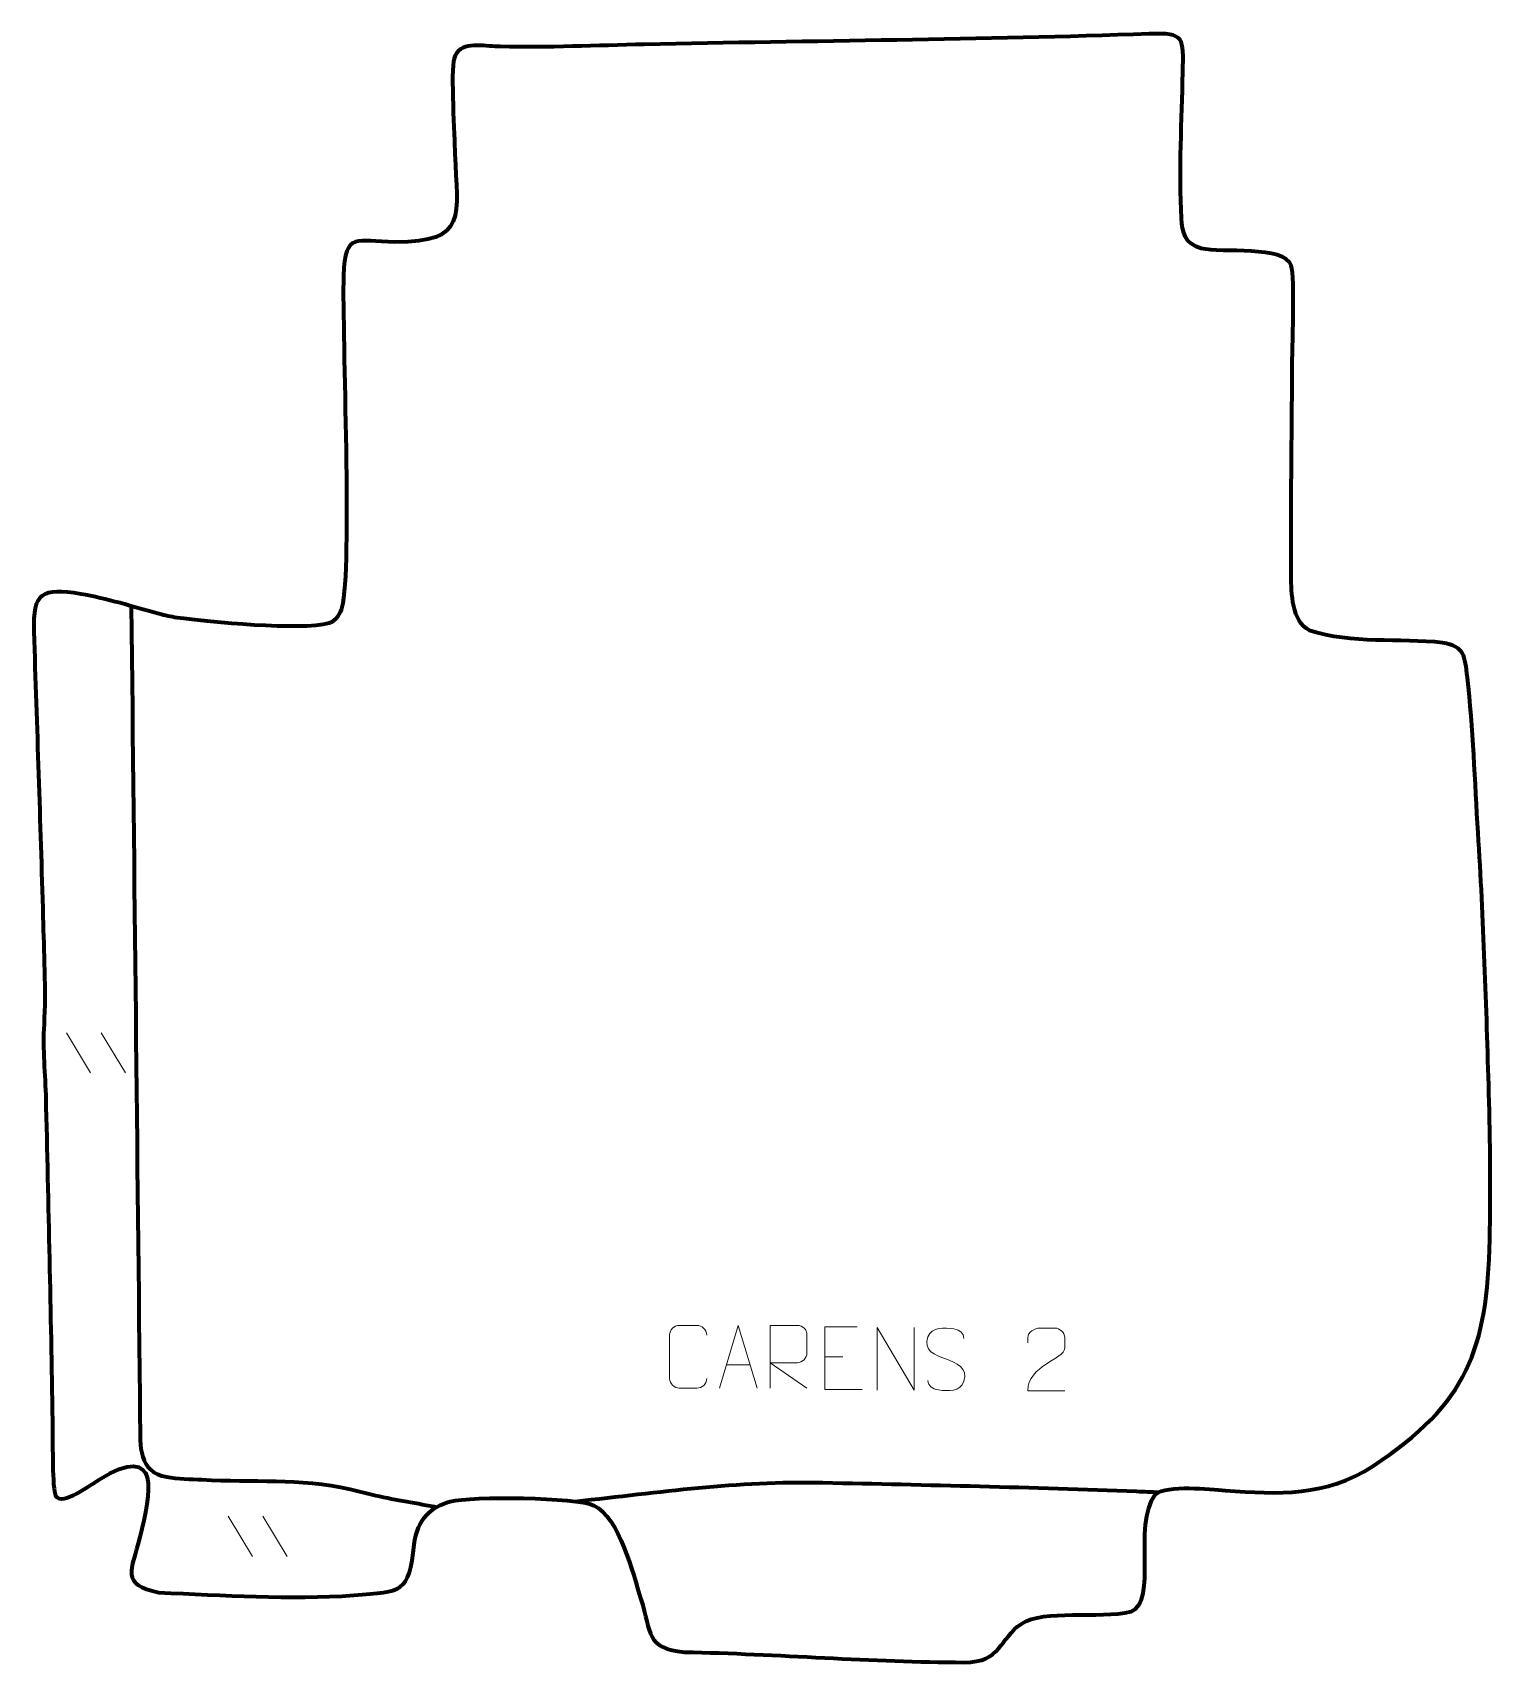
# Model space of a CAD drawing. Header units: millimetres. Extents: x -736 to -155, y 154 to 803.
import ezdxf

# ---------------------------------------------------------------- set-up
doc = ezdxf.new("R2010")
doc.units = ezdxf.units.MM
doc.header["$MEASUREMENT"] = 0
doc.layers.add('layer 2', color=7, linetype='Continuous')
doc.layers.add('layer 3', color=7, linetype='Continuous')

msp = doc.modelspace()

# ---------------------------------------------------------------- linework, layer by layer
at = {"layer": 'layer 2', "color": 142, "lineweight": 158}
for points, knots in [([(-696.7983, 574.5441), (-695.5813, 466.2586), (-694.4048, 357.9726), (-693.299, 249.6859), (-693.299, 249.6859), (-693.1979, 239.7712), (-694.0731, 229.7129), (-682.6424, 227.6741), (-682.6424, 227.6741), (-678.3876, 226.9152), (-672.9649, 226.8023), (-668.6031, 226.5729), (-668.6031, 226.5729), (-648.0695, 225.4572), (-630.0993, 227.2992), (-609.547, 222.812), (-609.547, 222.812), (-606.6573, 222.1555), (-603.7907, 221.4382), (-600.918, 220.7125), (-600.918, 220.7125), (-592.6124, 218.5965), (-584.463, 217.5279), (-576.1183, 215.8339), (-576.1183, 215.8339), (-576.1183, 215.8339), (-575.0859, 215.6244), (-575.0859, 215.6244)], [0, 0, 0, 0, 0.125, 0.125, 0.125, 0.125, 0.25, 0.25, 0.25, 0.25, 0.375, 0.375, 0.375, 0.375, 0.5, 0.5, 0.5, 0.5, 0.625, 0.625, 0.625, 0.625, 0.75, 0.75, 0.75, 0.75, 1, 1, 1, 1]), ([(-519.8216, 217.8985), (-485.5618, 221.6545), (-455.958, 226.1193), (-421.1008, 225.3931), (-421.1008, 225.3931), (-379.428, 224.525), (-337.7753, 223.5799), (-296.1235, 221.9439), (-296.1235, 221.9439), (-293.1607, 221.8253), (-290.1979, 221.7068), (-287.235, 221.589)], [0, 0, 0, 0, 0.25, 0.25, 0.25, 0.25, 0.5, 0.5, 0.5, 0.5, 1, 1, 1, 1])]:
    msp.add_open_spline(points, degree=3, knots=knots, dxfattribs=at)
at = {"layer": 'layer 3', "color": 242, "lineweight": 158}
msp.add_open_spline([(-549.5903, 797.6064), (-530.7583, 797.1414), (-511.2071, 798.0651), (-492.3176, 798.4727), (-492.3176, 798.4727), (-425.3472, 799.8758), (-357.9534, 800.2844), (-291.0685, 802.667), (-291.0685, 802.667), (-276.7913, 803.1755), (-277.4131, 801.1682), (-277.6896, 787.252), (-277.6896, 787.252), (-278.0862, 768.5565), (-279.2301, 747.7364), (-278.252, 729.2615), (-278.252, 729.2615), (-277.946, 723.4835), (-276.8785, 719.0209), (-270.3414, 717.111), (-270.3414, 717.111), (-262.124, 715.2348), (-237.2382, 718.488), (-234.4541, 710.3249), (-234.4541, 710.3249), (-232.9085, 705.793), (-234.0835, 676.5505), (-234.1133, 669.0568), (-234.1133, 669.0568), (-234.2284, 641.6967), (-234.7475, 614.147), (-234.5093, 586.8123), (-234.5093, 586.8123), (-234.4488, 579.8557), (-234.2917, 568.501), (-227.1887, 564.9122), (-227.1887, 564.9122), (-210.378, 559.4142), (-191.5348, 561.8765), (-174.1787, 560.0752), (-174.1787, 560.0752), (-165.1945, 558.4739), (-165.389, 554.8556), (-164.2695, 546.2514), (-164.2695, 546.2514), (-161.9593, 526.183), (-161.296, 504.6664), (-160.0132, 484.364), (-160.0132, 484.364), (-157.83, 449.8143), (-156.7192, 415.1431), (-155.6796, 380.5408), (-155.6796, 380.5408), (-155.1363, 361.5105), (-155.1105, 341.3575), (-155.3441, 322.3036), (-155.3441, 322.3036), (-156.447, 278.3604), (-164.1429, 256.9866), (-201.9088, 231.9805), (-201.9088, 231.9805), (-220.9979, 219.7574), (-239.3246, 220.7405), (-260.8246, 222.2422), (-260.8246, 222.2422), (-266.8774, 222.6651), (-283.8343, 224.7073), (-288.6147, 220.7445), (-288.6147, 220.7445), (-297.9266, 207.7183), (-287.3786, 178.5397), (-298.3089, 174.0317), (-298.3089, 174.0317), (-311.2401, 170.8686), (-333.0128, 175.1648), (-342.0084, 169.1752), (-342.0084, 169.1752), (-350.9097, 163.2484), (-349.8959, 153.7569), (-364.9037, 153.7829), (-364.9037, 153.7829), (-401.2686, 153.8461), (-439.468, 157.1528), (-476.3095, 157.8966), (-476.3095, 157.8966), (-491.942, 159.3619), (-489.3337, 165.3959), (-493.692, 179.0054), (-493.692, 179.0054), (-496.902, 189.1918), (-502.205, 211.6421), (-512.4287, 216.3414), (-512.4287, 216.3414), (-519.3761, 219.5347), (-561.1307, 220.1763), (-569.6286, 217.841), (-569.6286, 217.841), (-577.0964, 215.7888), (-582.8221, 211.0516), (-583.9753, 200.7249), (-583.9753, 200.7249), (-586.1608, 181.1555), (-588.6598, 182.1257), (-608.07, 180.5195), (-608.07, 180.5195), (-633.8634, 178.6742), (-659.9859, 180.5626), (-685.8157, 181.5825), (-685.8157, 181.5825), (-701.4126, 185.0526), (-696.6949, 189.9165), (-693.3597, 203.635), (-693.3597, 203.635), (-689.1003, 221.1551), (-684.336, 241.9281), (-709.7062, 226.545), (-709.7062, 226.545), (-712.5539, 224.8182), (-724.4224, 215.8213), (-726.9011, 220.1753), (-726.9011, 220.1753), (-728.3794, 222.7718), (-728.049, 241.754), (-728.1049, 245.9906), (-728.1049, 245.9906), (-728.8082, 289.0522), (-729.7211, 332.0444), (-730.7542, 375.098), (-730.7542, 375.098), (-730.7542, 375.098), (-730.826, 378.0936), (-730.826, 378.0936), (-730.826, 378.0936), (-731.0657, 388.0788), (-732.1865, 398.0817), (-731.5448, 408.0491), (-731.5448, 408.0491), (-730.8036, 421.1493), (-731.64, 437.5028), (-731.9831, 450.7435), (-731.9831, 450.7435), (-733.0166, 488.6943), (-734.398, 526.6106), (-735.6042, 564.5515), (-735.6042, 564.5515), (-736.0974, 580.0611), (-732.4163, 582.0214), (-716.9332, 579.4535), (-716.9332, 579.4535), (-706.4684, 577.718), (-695.9419, 574.3393), (-685.6932, 571.5484), (-685.6932, 571.5484), (-683.2449, 570.9245), (-680.9703, 570.3908), (-678.4727, 569.9997), (-678.4727, 569.9997), (-665.5645, 568.2653), (-629.3055, 564.7497), (-617.8721, 567.8077), (-617.8721, 567.8077), (-615.0902, 569.0256), (-613.5924, 571.3733), (-612.8286, 574.2289), (-612.8286, 574.2289), (-608.7421, 589.5072), (-612.7503, 682.4541), (-612.2194, 706.3389), (-612.2194, 706.3389), (-611.527, 724.3819), (-607.0834, 719.7511), (-591.6861, 719.7149), (-591.6861, 719.7149), (-562.3576, 719.6457), (-567.047, 730.3213), (-567.7701, 754.8577), (-567.7701, 754.8577), (-567.9622, 761.3754), (-569.5457, 787.8174), (-568.0987, 792.8833), (-568.0987, 792.8833), (-566.1414, 799.7357), (-557.6295, 797.8677), (-551.7488, 797.6766), (-551.7488, 797.6766), (-551.7488, 797.6766), (-549.5903, 797.6064), (-549.5903, 797.6064)], degree=3, knots=[0, 0, 0, 0, 0.02083333, 0.02083333, 0.02083333, 0.02083333, 0.04166667, 0.04166667, 0.04166667, 0.04166667, 0.0625, 0.0625, 0.0625, 0.0625, 0.08333333, 0.08333333, 0.08333333, 0.08333333, 0.10416667, 0.10416667, 0.10416667, 0.10416667, 0.125, 0.125, 0.125, 0.125, 0.14583333, 0.14583333, 0.14583333, 0.14583333, 0.16666667, 0.16666667, 0.16666667, 0.16666667, 0.1875, 0.1875, 0.1875, 0.1875, 0.20833333, 0.20833333, 0.20833333, 0.20833333, 0.22916667, 0.22916667, 0.22916667, 0.22916667, 0.25, 0.25, 0.25, 0.25, 0.27083333, 0.27083333, 0.27083333, 0.27083333, 0.29166667, 0.29166667, 0.29166667, 0.29166667, 0.3125, 0.3125, 0.3125, 0.3125, 0.33333333, 0.33333333, 0.33333333, 0.33333333, 0.35416667, 0.35416667, 0.35416667, 0.35416667, 0.375, 0.375, 0.375, 0.375, 0.39583333, 0.39583333, 0.39583333, 0.39583333, 0.41666667, 0.41666667, 0.41666667, 0.41666667, 0.4375, 0.4375, 0.4375, 0.4375, 0.45833333, 0.45833333, 0.45833333, 0.45833333, 0.47916667, 0.47916667, 0.47916667, 0.47916667, 0.5, 0.5, 0.5, 0.5, 0.52083333, 0.52083333, 0.52083333, 0.52083333, 0.54166667, 0.54166667, 0.54166667, 0.54166667, 0.5625, 0.5625, 0.5625, 0.5625, 0.58333333, 0.58333333, 0.58333333, 0.58333333, 0.60416667, 0.60416667, 0.60416667, 0.60416667, 0.625, 0.625, 0.625, 0.625, 0.64583333, 0.64583333, 0.64583333, 0.64583333, 0.66666667, 0.66666667, 0.66666667, 0.66666667, 0.6875, 0.6875, 0.6875, 0.6875, 0.70833333, 0.70833333, 0.70833333, 0.70833333, 0.72916667, 0.72916667, 0.72916667, 0.72916667, 0.75, 0.75, 0.75, 0.75, 0.77083333, 0.77083333, 0.77083333, 0.77083333, 0.79166667, 0.79166667, 0.79166667, 0.79166667, 0.8125, 0.8125, 0.8125, 0.8125, 0.83333333, 0.83333333, 0.83333333, 0.83333333, 0.85416667, 0.85416667, 0.85416667, 0.85416667, 0.875, 0.875, 0.875, 0.875, 0.89583333, 0.89583333, 0.89583333, 0.89583333, 0.91666667, 0.91666667, 0.91666667, 0.91666667, 0.9375, 0.9375, 0.9375, 0.9375, 0.95833333, 0.95833333, 0.95833333, 0.95833333, 1, 1, 1, 1], dxfattribs=at)
at = {"layer": 'layer 3', "color": 250, "lineweight": 9}
for points in [[(-722.6216, 404.6817), (-722.6216, 404.6817), (-712.9644, 388.6354), (-712.9644, 388.6354)], [(-708.7735, 404.6817), (-708.7735, 404.6817), (-699.1163, 388.6354), (-699.1163, 388.6354)], [(-420.4013, 275.5473), (-420.4013, 275.5473), (-413.2332, 275.5473), (-413.2332, 275.5473)], [(-459.5688, 272.32), (-459.5688, 272.32), (-450.0731, 272.32), (-450.0731, 272.32)], [(-658.153, 212.065), (-658.153, 212.065), (-648.4958, 196.0187), (-648.4958, 196.0187)], [(-644.3049, 212.065), (-644.3049, 212.065), (-634.6477, 196.0187), (-634.6477, 196.0187)]]:
    msp.add_open_spline(points, degree=3, dxfattribs=at)
for points, knots in [([(-467.3979, 266.8883), (-467.5377, 264.5649), (-469.2149, 263.0853), (-471.3626, 263.0745), (-471.3626, 263.0745), (-473.6945, 263.0749), (-476.0264, 263.0749), (-478.3579, 263.0745), (-478.3579, 263.0745), (-480.2829, 262.9691), (-482.255, 264.8536), (-482.2438, 266.8709), (-482.2438, 266.8709), (-482.2434, 272.641), (-482.2434, 278.4107), (-482.2438, 284.18), (-482.2438, 284.18), (-482.2396, 286.3181), (-480.4929, 288.0373), (-478.3405, 288.0238), (-478.3405, 288.0238), (-476.0148, 288.0238), (-473.6887, 288.0238), (-471.3626, 288.0238), (-471.3626, 288.0238), (-469.416, 288.0593), (-467.4246, 286.5678), (-467.3979, 284.1302)], [0, 0, 0, 0, 0.125, 0.125, 0.125, 0.125, 0.25, 0.25, 0.25, 0.25, 0.375, 0.375, 0.375, 0.375, 0.5, 0.5, 0.5, 0.5, 0.625, 0.625, 0.625, 0.625, 0.75, 0.75, 0.75, 0.75, 1, 1, 1, 1]), ([(-462.2914, 263.0706), (-462.2914, 263.0706), (-454.9204, 288.0241), (-454.9204, 288.0241), (-454.9204, 288.0241), (-454.9204, 288.0241), (-447.3505, 263.0706), (-447.3505, 263.0706)], [0, 0, 0, 0, 0.33333333, 0.33333333, 0.33333333, 0.33333333, 1, 1, 1, 1]), ([(-442.1529, 263.0706), (-442.1529, 263.0706), (-442.1529, 288.0241), (-442.1529, 288.0241), (-442.1529, 288.0241), (-438.5581, 288.0241), (-434.9626, 288.0241), (-431.3674, 288.0241), (-431.3674, 288.0241), (-429.0421, 287.9864), (-427.4848, 286.4964), (-427.4889, 284.13), (-427.4889, 284.13), (-427.4893, 282.0945), (-427.4893, 279.0351), (-427.4889, 276.9991), (-427.4889, 276.9991), (-427.4954, 275.1236), (-429.3077, 273.1818), (-431.3172, 273.1627), (-431.3172, 273.1627), (-431.3172, 273.1627), (-442.1529, 273.1627), (-442.1529, 273.1627), (-442.1529, 273.1627), (-442.1529, 273.1627), (-427.4982, 263.0706), (-427.4982, 263.0706)], [0, 0, 0, 0, 0.125, 0.125, 0.125, 0.125, 0.25, 0.25, 0.25, 0.25, 0.375, 0.375, 0.375, 0.375, 0.5, 0.5, 0.5, 0.5, 0.625, 0.625, 0.625, 0.625, 0.75, 0.75, 0.75, 0.75, 1, 1, 1, 1]), ([(-407.5274, 287.427), (-407.5274, 287.427), (-420.4013, 287.427), (-420.4013, 287.427), (-420.4013, 287.427), (-420.4013, 287.427), (-420.4013, 262.4734), (-420.4013, 262.4734), (-420.4013, 262.4734), (-420.4013, 262.4734), (-405.5355, 262.4734), (-405.5355, 262.4734)], [0, 0, 0, 0, 0.25, 0.25, 0.25, 0.25, 0.5, 0.5, 0.5, 0.5, 1, 1, 1, 1]), ([(-399.4676, 262.2094), (-399.4676, 262.2094), (-399.4676, 287.1629), (-399.4676, 287.1629), (-399.4676, 287.1629), (-399.4676, 287.1629), (-384.8128, 262.2094), (-384.8128, 262.2094), (-384.8128, 262.2094), (-384.8128, 262.2094), (-384.8128, 287.1629), (-384.8128, 287.1629)], [0, 0, 0, 0, 0.25, 0.25, 0.25, 0.25, 0.5, 0.5, 0.5, 0.5, 1, 1, 1, 1]), ([(-372.1402, 274.6861), (-376.3885, 276.1565), (-381.2966, 277.9523), (-379.2915, 283.4726), (-379.2915, 283.4726), (-377.788, 287.6125), (-372.5744, 287.224), (-368.9708, 286.6229), (-368.9708, 286.6229), (-366.1102, 286.1457), (-365.2455, 284.9325), (-364.9349, 282.8484)], [0, 0, 0, 0, 0.25, 0.25, 0.25, 0.25, 0.5, 0.5, 0.5, 0.5, 1, 1, 1, 1]), ([(-324.7742, 262.0251), (-329.6886, 262.0254), (-334.603, 262.0254), (-339.5171, 262.0251), (-339.5171, 262.0251), (-339.5171, 271.9574), (-324.8661, 274.5986), (-324.7742, 278.9089), (-324.7742, 278.9089), (-324.7745, 280.333), (-324.7745, 281.7567), (-324.7742, 283.18), (-324.7742, 283.18), (-324.7911, 285.2571), (-326.9139, 286.9819), (-328.5849, 286.9992), (-328.5849, 286.9992), (-330.6581, 286.9988), (-332.731, 286.9988), (-334.8034, 286.9992), (-334.8034, 286.9992), (-336.6255, 287.0157), (-339.4502, 285.2236), (-339.5171, 283.13), (-339.5171, 283.13), (-339.5171, 283.13), (-339.5171, 281.0752), (-339.5171, 281.0752)], [0, 0, 0, 0, 0.125, 0.125, 0.125, 0.125, 0.25, 0.25, 0.25, 0.25, 0.375, 0.375, 0.375, 0.375, 0.5, 0.5, 0.5, 0.5, 0.625, 0.625, 0.625, 0.625, 0.75, 0.75, 0.75, 0.75, 1, 1, 1, 1]), ([(-372.1402, 274.686), (-368.1216, 273.0393), (-363.0921, 271.151), (-364.9261, 265.7907), (-364.9261, 265.7907), (-366.3859, 261.5243), (-371.2967, 261.781), (-375.0228, 262.3357), (-375.0228, 262.3357), (-377.7728, 262.7455), (-378.9937, 263.959), (-379.3717, 266.0712)], [0, 0, 0, 0, 0.25, 0.25, 0.25, 0.25, 0.5, 0.5, 0.5, 0.5, 1, 1, 1, 1])]:
    msp.add_open_spline(points, degree=3, knots=knots, dxfattribs=at)

doc.saveas('drawing.dxf')
